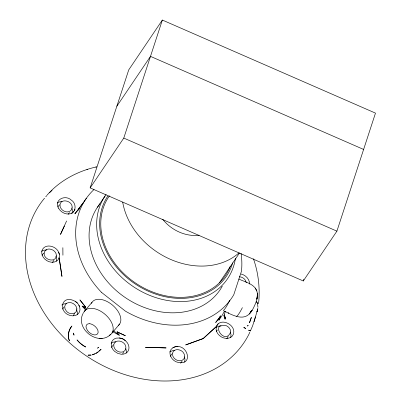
<?xml version="1.0" encoding="UTF-8"?>
<svg xmlns="http://www.w3.org/2000/svg" width="401" height="401" viewBox="0 0 401 401"><rect width="100%" height="100%" fill="white"/><g stroke="black" fill="none" stroke-linecap="round" stroke-linejoin="round"><path stroke-width="0.6" d="M257.953 307.321L257.512 303.537L256.424 301.266M56.651 261.146L56.681 258.334L55.98 256.209M58.551 208.219A9.424 7.569 34 0 0 68.782 213.994C76.24 213.793 77.072 203.482 71.258 200.084C65.313 194.325 53.724 199.638 58.551 208.219M258.55 303.752C260.184 288.63 258.47 273.161 253.467 258.795M216.375 326.514L216.074 329.427A9.418 7.564 34 0 0 223.848 337.983A9.418 7.564 34 0 0 233.262 334.459C237.011 325.091 220.39 316.705 216.375 326.514L203.207 338.559L185.743 344.905L203.207 338.559L216.375 326.514L218.189 323.727M224.194 314.71L224.159 316.058L225.071 319.171L225.492 317.366L223.848 315.818L225.492 317.366L225.071 319.171L224.134 315.186L225.337 311.256L224.365 311.331L221.813 315.938L218.906 320.143L220.41 315.532M257.497 310.294L257.001 311.903L257.823 308.61L254.059 321.808M72.26 213.137L72.446 210.034L71.839 208.375M184.726 362.088L184.971 359.085L184.184 356.825M230.775 337.587L231.021 334.584L230.299 332.334M74.526 313.316L73.383 315.767M170.295 356.334L171.738 354.043M90.155 187.899L128.736 69.874L162.355 20.05L375.481 113.122L336.905 231.151L303.286 280.976L90.155 187.899L123.779 138.074L162.355 20.05M303.286 280.976L303.863 279.196M228.134 336.414L227.623 337.747L226.745 338.68M111.633 347.552L112.074 346.424L113.092 345.396M74.31 210.811L74.992 209.182M53.889 260.289L52.451 262.565M83.077 313.397C74.937 328.83 98.27 346.71 110.781 334.374M249.828 332.188L248.826 334.439A123.287 99.022 34 0 1 87.022 356.359A123.287 99.022 34 0 1 44.546 198.194M250.324 331.061L252.575 325.998L254.916 318.625A123.287 99.022 34 0 0 255.377 316.845M66.611 220.936L60.491 234.425L64.391 226.009M109.167 335.351A17.599 10.441 40.4 0 0 112.009 333.03L112.816 331.356L113.182 329.406A17.599 10.441 40.4 0 0 104.054 313.497A17.599 10.441 40.4 0 0 87.202 309.011L85.583 309.993M182.109 361.095L180.63 363.246M42.08 255.407L42.656 254.259L44.03 253.056M62.541 309.141L64.09 306.94M69.498 212.56L68.125 214.304M57.869 207.056L58.777 205.588A6.476 5.198 34 0 1 59.749 204.831M216.42 331.437L217.327 329.968M116.866 106.19L150.485 56.366L363.612 149.438M97.473 207.242L105.057 196.004M219.387 282.8L239.462 253.051M71.398 326.625C68.381 330.635 67.453 336.203 69.408 340.88C67.353 335.933 68.486 329.978 71.949 325.953M77.699 210.575L86.451 198.179M238.806 279.056C245.572 282.249 256.069 284.189 257.342 293.146C257.943 298.685 255.457 303.948 253.031 308.775A7.108 0.947 -66.4 0 1 251.412 311.176C244.665 322.554 232.024 314.845 223.332 310.61M83.012 203.051L74.837 213.843L79.563 208.43M251.412 311.176L249.237 314.033L252.114 310.309L250.289 312.725L251.873 310.74M83.548 313.011A17.599 10.441 40.4 0 1 84.355 311.331L92.019 302.314M112.009 333.03L119.673 324.008M47.213 194.976C59.96 180.46 77.834 171.057 96.551 166.871L95.844 167.062M84.355 311.336L85.583 309.993M99.232 351.116L101.097 349.206L97.077 352.74L92.295 354.84L94.721 354.013M79.814 208.214L78.486 209.457L79.593 208.42M172.966 347.667L170.991 349.517A9.418 7.564 34 0 0 175.879 361.722C195.182 368.268 187.698 340.589 172.966 347.667L175.573 346.604L178.029 346.559M73.659 211.673L71.518 213.252M97.954 347.878L98.591 347.371L97.293 348.284M98.19 351.963L95.914 353.426M215.928 327.427L219.252 326.043L221.046 326.093M61.799 305.061L63.448 304.083L66.701 303.487M41.559 251.362L43.438 250.269L46.792 249.933M86.862 169.498L87.613 169.297M119.393 337.998L116.33 338.138A9.418 7.564 34 0 0 114.551 351.326L117.734 353.361L121.287 354.268A9.418 7.564 34 0 0 127.493 343.01C125.568 340.399 122.761 338.133 119.393 337.998L122.536 338.75L125.292 340.574M99.102 338.429L102.285 338.409M174.505 350.574L173.287 350.524L170.565 351.401A9.413 7.559 34 0 0 169.678 351.988M249.948 330.81L248.58 330.143L250.45 330.91M84.23 307.096L85.573 307.412L82.145 306.108L85.649 310.088M123.779 138.074L336.905 231.151M118.064 333.762L117.272 332.509L119.303 335.241L112.776 331.787M75.629 301.602C60.441 292.7 57.223 314.329 72.36 315.838A9.418 7.564 34 0 0 79.979 309.767C80.03 306.519 78.375 303.351 75.629 301.602L77.363 303.036M82.145 306.108L86.441 309.472M101.598 292.459L125.423 311.156A88.135 70.787 34 0 0 233.783 294.725L241.457 271.256A88.135 70.787 34 0 0 241.051 253.352M113.623 330.785L119.303 335.241M58.716 252.409C56.245 245.708 44.381 242.876 41.879 250.881A9.418 7.564 34 0 0 46.922 260.715A9.418 7.564 34 0 0 57.654 260.244C59.543 258.099 60.045 254.961 58.716 252.409L59.363 254.329M256.409 301.271L257.512 303.537M255.201 287.998L256.795 290.941M78.922 305.206L79.428 306.404M228.43 312.519L228.63 313.412M246.304 282.735L245.417 280.304L244.314 278.951A6.476 5.203 34 0 0 239.337 276.79M62.862 247.668L62.927 255.231M222.264 286.244A73.914 59.368 34 0 1 125.598 297.793A73.914 59.368 34 0 1 99.994 203.833M235.437 258.349A73.914 59.368 34 0 1 143.834 292.735A73.914 59.368 34 0 1 106.1 194.515M232.655 262.835A71.568 57.483 34 0 1 142.821 288.53A71.568 57.483 34 0 1 107.784 196.154M241.096 274.023A9.418 7.564 34 0 1 249.532 284.083M91.433 303.397A17.599 10.441 40.4 0 1 112.11 304.79A17.599 10.441 40.4 0 1 118.445 325.356M45.719 196.826A123.287 99.022 34 0 1 46.932 195.477M49.438 192.866A123.287 99.022 34 0 1 52.075 190.365M111.112 343.241A9.418 7.564 34 0 1 115.944 341.852M125.713 348.639A9.418 7.564 34 0 1 126.18 353.101M57.268 203.046A9.418 7.564 34 0 1 62.105 201.583M101.598 292.459A88.135 70.787 34 0 1 93.979 189.543M76.476 309.637A9.418 7.564 34 0 1 77.203 314.615M229.803 300.254A17.599 2.341 -66.4 0 1 223.768 310.118M242.394 307.627A17.599 2.341 -66.4 0 1 236.53 316.319M123.458 352.123A6.476 5.198 34 0 1 122.726 353.787M230.289 266.279A70.396 56.541 34 0 1 140.405 286.098A70.396 56.541 34 0 1 109.413 195.863M239.006 252.896A70.396 56.541 34 0 1 170.435 259.342A70.396 56.541 34 0 1 122.686 202.099M199.162 235.207A35.198 28.27 34 0 1 162.696 219.282M113.784 344.479C113.142 348.945 117.784 352.735 122.044 352.108A6.476 5.203 34 0 0 125.774 346.559C124.886 341.161 115.623 338.364 113.784 344.479M257.387 294.63L256.861 299.191L257.467 295.667L257.342 296.8L257.342 293.146L257.387 294.63M172.515 353.271L172.46 354.614A6.476 5.198 34 0 0 180.204 360.79L182.194 360.278L183.693 359.08A6.476 5.198 34 0 0 183.944 353.617C182.019 349.166 173.773 347.657 172.515 353.271M56.34 255.312C56.23 263.352 43.503 260.089 44.17 253.211C45.163 245.968 56.27 249.086 56.34 255.312M76.877 308.71C77.333 314.554 69.218 315.036 66.396 311.131A6.476 5.203 34 0 1 69.338 302.499C72.887 302.474 76.34 305.141 76.877 308.71M117.152 331.898L117.177 332.259L117.152 331.898L125.312 335.717L117.152 331.898M72.12 207.633C72.055 210.49 69.082 212.284 66.426 211.868A6.476 5.198 34 0 1 60.11 206.495C58.646 197.658 72.907 200.169 72.12 207.633M230.665 332.018C224.951 346.434 209.046 321.687 226.49 325.787A6.476 5.203 34 0 1 230.56 330.65L230.665 332.018M251.337 317.472L249.497 322.74L251.337 317.472M219.432 318.79L218.906 320.143L220.53 316.294L219.432 318.79M220.53 316.294L215.713 322.439L220.53 316.294M248.159 325.517L247.392 325.978L248.159 325.517M85.809 307.341L79.949 299.968L85.809 307.341M91.097 355.075L88.08 355.146L91.097 355.075M89.804 323.692L88.451 323.792A7.108 4.216 40.4 0 0 86.08 327.301L87.258 330.188A7.108 4.216 40.4 0 0 97.684 333.722A7.108 4.216 40.4 0 0 91.363 324.108L89.804 323.692M157.864 347.637L145.433 347.306L166.124 347.918L157.864 347.637M244.64 327.873L243.758 327.406L245.723 328.504L244.64 327.873M74.005 335.081L73.458 333.121L74.005 335.081M60.34 265.457L59.107 257.828L61.965 276.454L60.34 265.457M77.082 339.958A22.436 18.095 42.3 0 0 85.724 347A23.088 18.822 42.4 0 1 77.077 339.958"/></g></svg>
